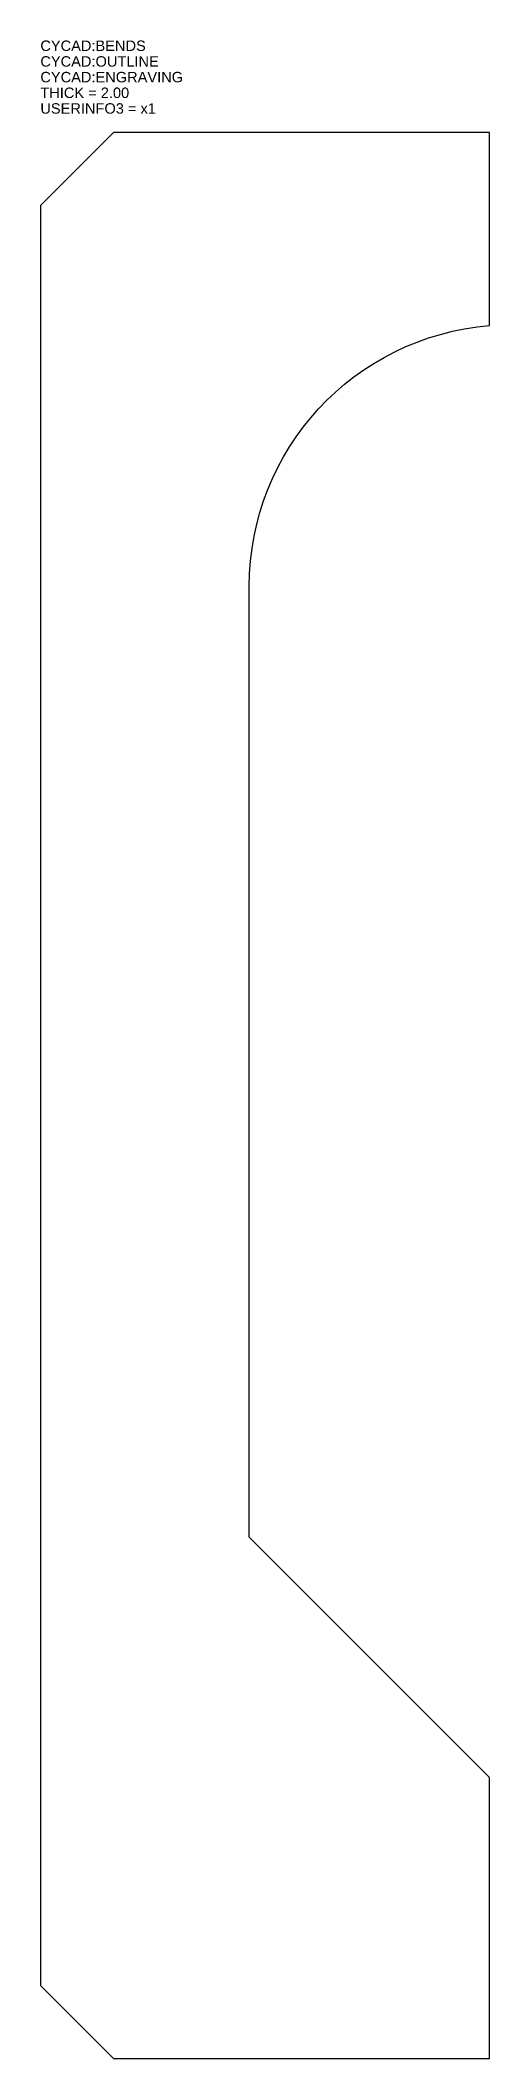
# Model space of a CAD drawing. Header units: millimetres. Extents: x -45 to -2, y -141 to 52.
import ezdxf
from ezdxf.enums import TextEntityAlignment as Align

# ---------------------------------------------------------------- set-up
doc = ezdxf.new("R2010")
doc.units = ezdxf.units.MM
doc.linetypes.add('DASHED', pattern=[0.75, 0.5, -0.25])
for name, color, linetype in [('BENDS', 2, 'DASHED'), ('DESCRIPTION', 1, 'Continuous'), ('ENGRAVING', 4, 'Continuous'), ('OUTLINE', 3, 'Continuous')]:
    doc.layers.add(name, color=color, linetype=linetype)
doc.styles.get("Standard").update_dxf_attribs({"font": 'arial.ttf'})

msp = doc.modelspace()

# ---------------------------------------------------------------- linework, layer by layer
at = {"layer": 'OUTLINE'}
msp.add_lwpolyline([(-25, -91), (-25, 0, -0.390947), (-2, 24.92), (-2, 43.4), (-38, 43.4), (-45, 36.4), (-45, -133.9), (-38, -140.9), (-2, -140.9), (-2, -114), (-25, -91)], format="xyb", close=True, dxfattribs=at)

# ---------------------------------------------------------------- texts
at = {"layer": 'BENDS'}
msp.add_text('CYCAD:BENDS', height=1, dxfattribs=at).set_placement((-45, 50.9), align=Align.BOTTOM_LEFT)
at = {"layer": 'DESCRIPTION'}
for s, p in [('THICK = 2.00', (-45, 46.4)), ('USERINFO3 = x1', (-45, 44.9))]:
    msp.add_text(s, height=1, dxfattribs=at).set_placement(p, align=Align.BOTTOM_LEFT)
at = {"layer": 'ENGRAVING'}
msp.add_text('CYCAD:ENGRAVING', height=1, dxfattribs=at).set_placement((-45, 47.9), align=Align.BOTTOM_LEFT)
at = {"layer": 'OUTLINE'}
msp.add_text('CYCAD:OUTLINE', height=1, dxfattribs=at).set_placement((-45, 49.4), align=Align.BOTTOM_LEFT)

doc.saveas('drawing.dxf')
